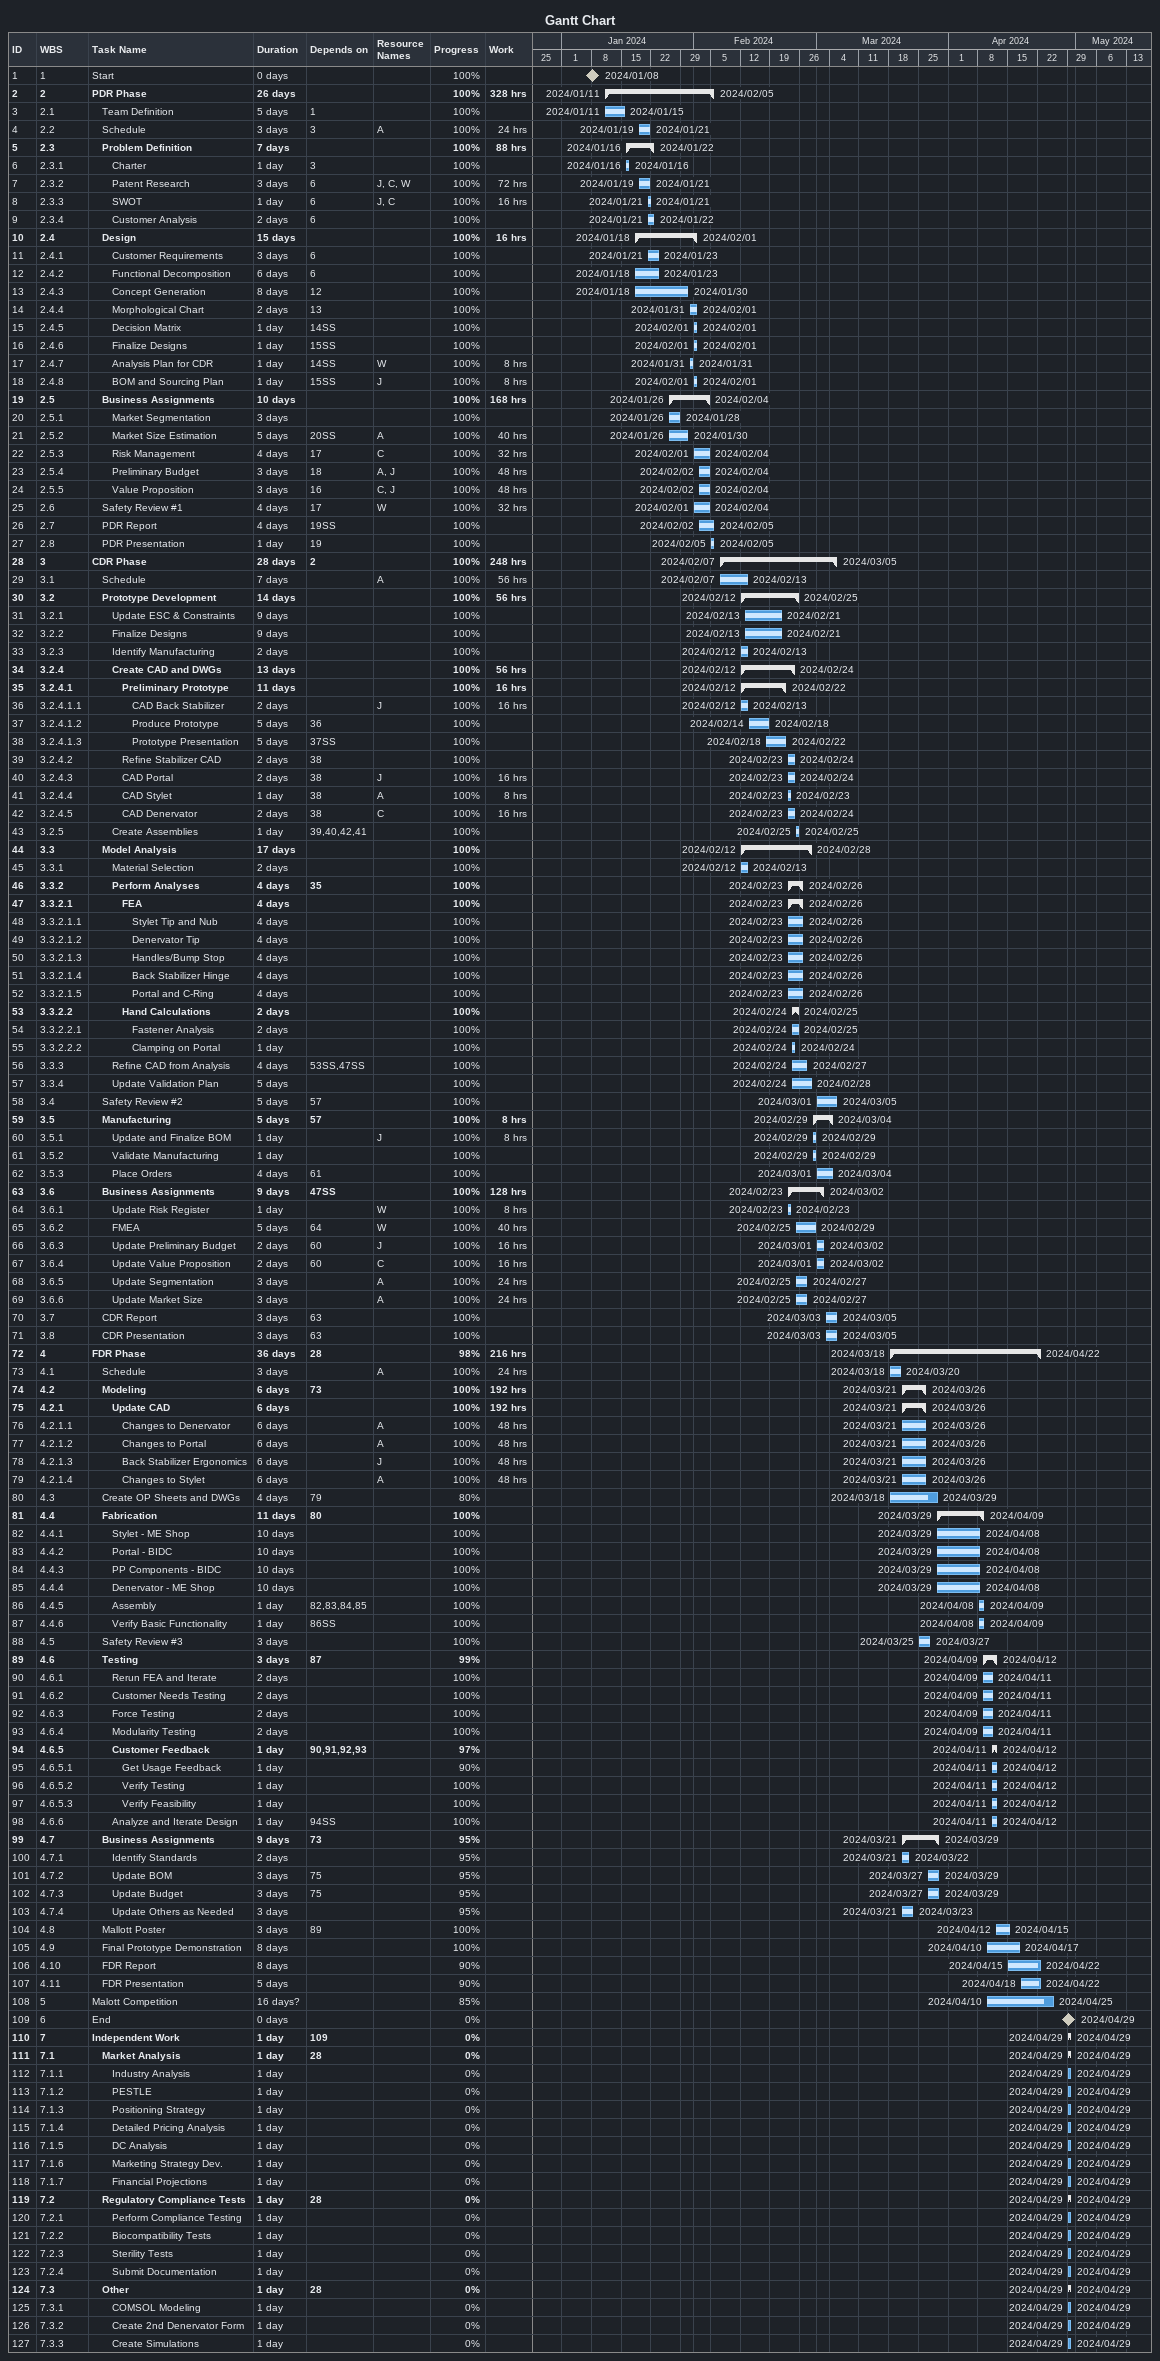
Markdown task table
Gantt Chart

| ID | WBS | Task | Duration | Start | Finish | Predecessors | Resources | % complete | Work (h) |
|---|---|---|---|---|---|---|---|---|---|
| 1 | 1 | Start | 0d | 2024-01-08 | 2024-01-08 |  |  | 100 |  |
| 2 | 2 | **PDR Phase** | 26d | 2024-01-11 | 2024-02-05 |  |  | 100 | 328 |
| 3 | 2.1 | Team Definition | 5d | 2024-01-11 | 2024-01-15 | 1 |  | 100 |  |
| 4 | 2.2 | Schedule | 3d | 2024-01-19 | 2024-01-21 | 3 | A | 100 | 24 |
| 5 | 2.3 | **Problem Definition** | 7d | 2024-01-16 | 2024-01-22 |  |  | 100 | 88 |
| 6 | 2.3.1 | Charter | 1d | 2024-01-16 | 2024-01-16 | 3 |  | 100 |  |
| 7 | 2.3.2 | Patent Research | 3d | 2024-01-19 | 2024-01-21 | 6 | J, C, W | 100 | 72 |
| 8 | 2.3.3 | SWOT | 1d | 2024-01-21 | 2024-01-21 | 6 | J, C | 100 | 16 |
| 9 | 2.3.4 | Customer Analysis | 2d | 2024-01-21 | 2024-01-22 | 6 |  | 100 |  |
| 10 | 2.4 | **Design** | 15d | 2024-01-18 | 2024-02-01 |  |  | 100 | 16 |
| 11 | 2.4.1 | Customer Requirements | 3d | 2024-01-21 | 2024-01-23 | 6 |  | 100 |  |
| 12 | 2.4.2 | Functional Decomposition | 6d | 2024-01-18 | 2024-01-23 | 6 |  | 100 |  |
| 13 | 2.4.3 | Concept Generation | 8d | 2024-01-18 | 2024-01-30 | 12 |  | 100 |  |
| 14 | 2.4.4 | Morphological Chart | 2d | 2024-01-31 | 2024-02-01 | 13 |  | 100 |  |
| 15 | 2.4.5 | Decision Matrix | 1d | 2024-02-01 | 2024-02-01 | 14SS |  | 100 |  |
| 16 | 2.4.6 | Finalize Designs | 1d | 2024-02-01 | 2024-02-01 | 15SS |  | 100 |  |
| 17 | 2.4.7 | Analysis Plan for CDR | 1d | 2024-01-31 | 2024-01-31 | 14SS | W | 100 | 8 |
| 18 | 2.4.8 | BOM and Sourcing Plan | 1d | 2024-02-01 | 2024-02-01 | 15SS | J | 100 | 8 |
| 19 | 2.5 | **Business Assignments** | 10d | 2024-01-26 | 2024-02-04 |  |  | 100 | 168 |
| 20 | 2.5.1 | Market Segmentation | 3d | 2024-01-26 | 2024-01-28 |  |  | 100 |  |
| 21 | 2.5.2 | Market Size Estimation | 5d | 2024-01-26 | 2024-01-30 | 20SS | A | 100 | 40 |
| 22 | 2.5.3 | Risk Management | 4d | 2024-02-01 | 2024-02-04 | 17 | C | 100 | 32 |
| 23 | 2.5.4 | Preliminary Budget | 3d | 2024-02-02 | 2024-02-04 | 18 | A, J | 100 | 48 |
| 24 | 2.5.5 | Value Proposition | 3d | 2024-02-02 | 2024-02-04 | 16 | C, J | 100 | 48 |
| 25 | 2.6 | Safety Review #1 | 4d | 2024-02-01 | 2024-02-04 | 17 | W | 100 | 32 |
| 26 | 2.7 | PDR Report | 4d | 2024-02-02 | 2024-02-05 | 19SS |  | 100 |  |
| 27 | 2.8 | PDR Presentation | 1d | 2024-02-05 | 2024-02-05 | 19 |  | 100 |  |
| 28 | 3 | **CDR Phase** | 28d | 2024-02-07 | 2024-03-05 | 2 |  | 100 | 248 |
| 29 | 3.1 | Schedule | 7d | 2024-02-07 | 2024-02-13 |  | A | 100 | 56 |
| 30 | 3.2 | **Prototype Development** | 14d | 2024-02-12 | 2024-02-25 |  |  | 100 | 56 |
| 31 | 3.2.1 | Update ESC & Constraints | 9d | 2024-02-13 | 2024-02-21 |  |  | 100 |  |
| 32 | 3.2.2 | Finalize Designs | 9d | 2024-02-13 | 2024-02-21 |  |  | 100 |  |
| 33 | 3.2.3 | Identify Manufacturing | 2d | 2024-02-12 | 2024-02-13 |  |  | 100 |  |
| 34 | 3.2.4 | **Create CAD and DWGs** | 13d | 2024-02-12 | 2024-02-24 |  |  | 100 | 56 |
| 35 | 3.2.4.1 | **Preliminary Prototype** | 11d | 2024-02-12 | 2024-02-22 |  |  | 100 | 16 |
| 36 | 3.2.4.1.1 | CAD Back Stabilizer | 2d | 2024-02-12 | 2024-02-13 |  | J | 100 | 16 |
| 37 | 3.2.4.1.2 | Produce Prototype | 5d | 2024-02-14 | 2024-02-18 | 36 |  | 100 |  |
| 38 | 3.2.4.1.3 | Prototype Presentation | 5d | 2024-02-18 | 2024-02-22 | 37SS |  | 100 |  |
| 39 | 3.2.4.2 | Refine Stabilizer CAD | 2d | 2024-02-23 | 2024-02-24 | 38 |  | 100 |  |
| 40 | 3.2.4.3 | CAD Portal | 2d | 2024-02-23 | 2024-02-24 | 38 | J | 100 | 16 |
| 41 | 3.2.4.4 | CAD Stylet | 1d | 2024-02-23 | 2024-02-23 | 38 | A | 100 | 8 |
| 42 | 3.2.4.5 | CAD Denervator | 2d | 2024-02-23 | 2024-02-24 | 38 | C | 100 | 16 |
| 43 | 3.2.5 | Create Assemblies | 1d | 2024-02-25 | 2024-02-25 | 39, 40, 42, 41 |  | 100 |  |
| 44 | 3.3 | **Model Analysis** | 17d | 2024-02-12 | 2024-02-28 |  |  | 100 |  |
| 45 | 3.3.1 | Material Selection | 2d | 2024-02-12 | 2024-02-13 |  |  | 100 |  |
| 46 | 3.3.2 | **Perform Analyses** | 4d | 2024-02-23 | 2024-02-26 | 35 |  | 100 |  |
| 47 | 3.3.2.1 | **FEA** | 4d | 2024-02-23 | 2024-02-26 |  |  | 100 |  |
| 48 | 3.3.2.1.1 | Stylet Tip and Nub | 4d | 2024-02-23 | 2024-02-26 |  |  | 100 |  |
| 49 | 3.3.2.1.2 | Denervator Tip | 4d | 2024-02-23 | 2024-02-26 |  |  | 100 |  |
| 50 | 3.3.2.1.3 | Handles/Bump Stop | 4d | 2024-02-23 | 2024-02-26 |  |  | 100 |  |
| 51 | 3.3.2.1.4 | Back Stabilizer Hinge | 4d | 2024-02-23 | 2024-02-26 |  |  | 100 |  |
| 52 | 3.3.2.1.5 | Portal and C-Ring | 4d | 2024-02-23 | 2024-02-26 |  |  | 100 |  |
| 53 | 3.3.2.2 | **Hand Calculations** | 2d | 2024-02-24 | 2024-02-25 |  |  | 100 |  |
| 54 | 3.3.2.2.1 | Fastener Analysis | 2d | 2024-02-24 | 2024-02-25 |  |  | 100 |  |
| 55 | 3.3.2.2.2 | Clamping on Portal | 1d | 2024-02-24 | 2024-02-24 |  |  | 100 |  |
| 56 | 3.3.3 | Refine CAD from Analysis | 4d | 2024-02-24 | 2024-02-27 | 53SS, 47SS |  | 100 |  |
| 57 | 3.3.4 | Update Validation Plan | 5d | 2024-02-24 | 2024-02-28 |  |  | 100 |  |
| 58 | 3.4 | Safety Review #2 | 5d | 2024-03-01 | 2024-03-05 | 57 |  | 100 |  |
| 59 | 3.5 | **Manufacturing** | 5d | 2024-02-29 | 2024-03-04 | 57 |  | 100 | 8 |
| 60 | 3.5.1 | Update and Finalize BOM | 1d | 2024-02-29 | 2024-02-29 |  | J | 100 | 8 |
| 61 | 3.5.2 | Validate Manufacturing | 1d | 2024-02-29 | 2024-02-29 |  |  | 100 |  |
| 62 | 3.5.3 | Place Orders | 4d | 2024-03-01 | 2024-03-04 | 61 |  | 100 |  |
| 63 | 3.6 | **Business Assignments** | 9d | 2024-02-23 | 2024-03-02 | 47SS |  | 100 | 128 |
| 64 | 3.6.1 | Update Risk Register | 1d | 2024-02-23 | 2024-02-23 |  | W | 100 | 8 |
| 65 | 3.6.2 | FMEA | 5d | 2024-02-25 | 2024-02-29 | 64 | W | 100 | 40 |
| 66 | 3.6.3 | Update Preliminary Budget | 2d | 2024-03-01 | 2024-03-02 | 60 | J | 100 | 16 |
| 67 | 3.6.4 | Update Value Proposition | 2d | 2024-03-01 | 2024-03-02 | 60 | C | 100 | 16 |
| 68 | 3.6.5 | Update Segmentation | 3d | 2024-02-25 | 2024-02-27 |  | A | 100 | 24 |
| 69 | 3.6.6 | Update Market Size | 3d | 2024-02-25 | 2024-02-27 |  | A | 100 | 24 |
| 70 | 3.7 | CDR Report | 3d | 2024-03-03 | 2024-03-05 | 63 |  | 100 |  |
| 71 | 3.8 | CDR Presentation | 3d | 2024-03-03 | 2024-03-05 | 63 |  | 100 |  |
| 72 | 4 | **FDR Phase** | 36d | 2024-03-18 | 2024-04-22 | 28 |  | 98 | 216 |
| 73 | 4.1 | Schedule | 3d | 2024-03-18 | 2024-03-20 |  | A | 100 | 24 |
| 74 | 4.2 | **Modeling** | 6d | 2024-03-21 | 2024-03-26 | 73 |  | 100 | 192 |
| 75 | 4.2.1 | **Update CAD** | 6d | 2024-03-21 | 2024-03-26 |  |  | 100 | 192 |
| 76 | 4.2.1.1 | Changes to Denervator | 6d | 2024-03-21 | 2024-03-26 |  | A | 100 | 48 |
| 77 | 4.2.1.2 | Changes to Portal | 6d | 2024-03-21 | 2024-03-26 |  | A | 100 | 48 |
| 78 | 4.2.1.3 | Back Stabilizer Ergonomics | 6d | 2024-03-21 | 2024-03-26 |  | J | 100 | 48 |
| 79 | 4.2.1.4 | Changes to Stylet | 6d | 2024-03-21 | 2024-03-26 |  | A | 100 | 48 |
| 80 | 4.3 | Create OP Sheets and DWGs | 4d | 2024-03-18 | 2024-03-29 | 79 |  | 80 |  |
| 81 | 4.4 | **Fabrication** | 11d | 2024-03-29 | 2024-04-09 | 80 |  | 100 |  |
| 82 | 4.4.1 | Stylet - ME Shop | 10d | 2024-03-29 | 2024-04-08 |  |  | 100 |  |
| 83 | 4.4.2 | Portal - BIDC | 10d | 2024-03-29 | 2024-04-08 |  |  | 100 |  |
| 84 | 4.4.3 | PP Components - BIDC | 10d | 2024-03-29 | 2024-04-08 |  |  | 100 |  |
| 85 | 4.4.4 | Denervator - ME Shop | 10d | 2024-03-29 | 2024-04-08 |  |  | 100 |  |
| 86 | 4.4.5 | Assembly | 1d | 2024-04-08 | 2024-04-09 | 82, 83, 84, 85 |  | 100 |  |
| 87 | 4.4.6 | Verify Basic Functionality | 1d | 2024-04-08 | 2024-04-09 | 86SS |  | 100 |  |
| 88 | 4.5 | Safety Review #3 | 3d | 2024-03-25 | 2024-03-27 |  |  | 100 |  |
| 89 | 4.6 | **Testing** | 3d | 2024-04-09 | 2024-04-12 | 87 |  | 99 |  |
| 90 | 4.6.1 | Rerun FEA and Iterate | 2d | 2024-04-09 | 2024-04-11 |  |  | 100 |  |
| 91 | 4.6.2 | Customer Needs Testing | 2d | 2024-04-09 | 2024-04-11 |  |  | 100 |  |
| 92 | 4.6.3 | Force Testing | 2d | 2024-04-09 | 2024-04-11 |  |  | 100 |  |
| 93 | 4.6.4 | Modularity Testing | 2d | 2024-04-09 | 2024-04-11 |  |  | 100 |  |
| 94 | 4.6.5 | **Customer Feedback** | 1d | 2024-04-11 | 2024-04-12 | 90, 91, 92, 93 |  | 97 |  |
| 95 | 4.6.5.1 | Get Usage Feedback | 1d | 2024-04-11 | 2024-04-12 |  |  | 90 |  |
| 96 | 4.6.5.2 | Verify Testing | 1d | 2024-04-11 | 2024-04-12 |  |  | 100 |  |
| 97 | 4.6.5.3 | Verify Feasibility | 1d | 2024-04-11 | 2024-04-12 |  |  | 100 |  |
| 98 | 4.6.6 | Analyze and Iterate Design | 1d | 2024-04-11 | 2024-04-12 | 94SS |  | 100 |  |
| 99 | 4.7 | **Business Assignments** | 9d | 2024-03-21 | 2024-03-29 | 73 |  | 95 |  |
| 100 | 4.7.1 | Identify Standards | 2d | 2024-03-21 | 2024-03-22 |  |  | 95 |  |
| 101 | 4.7.2 | Update BOM | 3d | 2024-03-27 | 2024-03-29 | 75 |  | 95 |  |
| 102 | 4.7.3 | Update Budget | 3d | 2024-03-27 | 2024-03-29 | 75 |  | 95 |  |
| 103 | 4.7.4 | Update Others as Needed | 3d | 2024-03-21 | 2024-03-23 |  |  | 95 |  |
| 104 | 4.8 | Mallott Poster | 3d | 2024-04-12 | 2024-04-15 | 89 |  | 100 |  |
| 105 | 4.9 | Final Prototype Demonstration | 8d | 2024-04-10 | 2024-04-17 |  |  | 100 |  |
| 106 | 4.10 | FDR Report | 8d | 2024-04-15 | 2024-04-22 |  |  | 90 |  |
| 107 | 4.11 | FDR Presentation | 5d | 2024-04-18 | 2024-04-22 |  |  | 90 |  |
| 108 | 5 | Malott Competition | 16d? | 2024-04-10 | 2024-04-25 |  |  | 85 |  |
| 109 | 6 | End | 0d | 2024-04-29 | 2024-04-29 |  |  | 0 |  |
| 110 | 7 | **Independent Work** | 1d | 2024-04-29 | 2024-04-29 | 109 |  | 0 |  |
| 111 | 7.1 | **Market Analysis** | 1d | 2024-04-29 | 2024-04-29 | 28 |  | 0 |  |
| 112 | 7.1.1 | Industry Analysis | 1d | 2024-04-29 | 2024-04-29 |  |  | 0 |  |
| 113 | 7.1.2 | PESTLE | 1d | 2024-04-29 | 2024-04-29 |  |  | 0 |  |
| 114 | 7.1.3 | Positioning Strategy | 1d | 2024-04-29 | 2024-04-29 |  |  | 0 |  |
| 115 | 7.1.4 | Detailed Pricing Analysis | 1d | 2024-04-29 | 2024-04-29 |  |  | 0 |  |
| 116 | 7.1.5 | DC Analysis | 1d | 2024-04-29 | 2024-04-29 |  |  | 0 |  |
| 117 | 7.1.6 | Marketing Strategy Dev. | 1d | 2024-04-29 | 2024-04-29 |  |  | 0 |  |
| 118 | 7.1.7 | Financial Projections | 1d | 2024-04-29 | 2024-04-29 |  |  | 0 |  |
| 119 | 7.2 | **Regulatory Compliance Tests** | 1d | 2024-04-29 | 2024-04-29 | 28 |  | 0 |  |
| 120 | 7.2.1 | Perform Compliance Testing | 1d | 2024-04-29 | 2024-04-29 |  |  | 0 |  |
| 121 | 7.2.2 | Biocompatibility Tests | 1d | 2024-04-29 | 2024-04-29 |  |  | 0 |  |
| 122 | 7.2.3 | Sterility Tests | 1d | 2024-04-29 | 2024-04-29 |  |  | 0 |  |
| 123 | 7.2.4 | Submit Documentation | 1d | 2024-04-29 | 2024-04-29 |  |  | 0 |  |
| 124 | 7.3 | **Other** | 1d | 2024-04-29 | 2024-04-29 | 28 |  | 0 |  |
| 125 | 7.3.1 | COMSOL Modeling | 1d | 2024-04-29 | 2024-04-29 |  |  | 0 |  |
| 126 | 7.3.2 | Create 2nd Denervator Form | 1d | 2024-04-29 | 2024-04-29 |  |  | 0 |  |
| 127 | 7.3.3 | Create Simulations | 1d | 2024-04-29 | 2024-04-29 |  |  | 0 |  |
